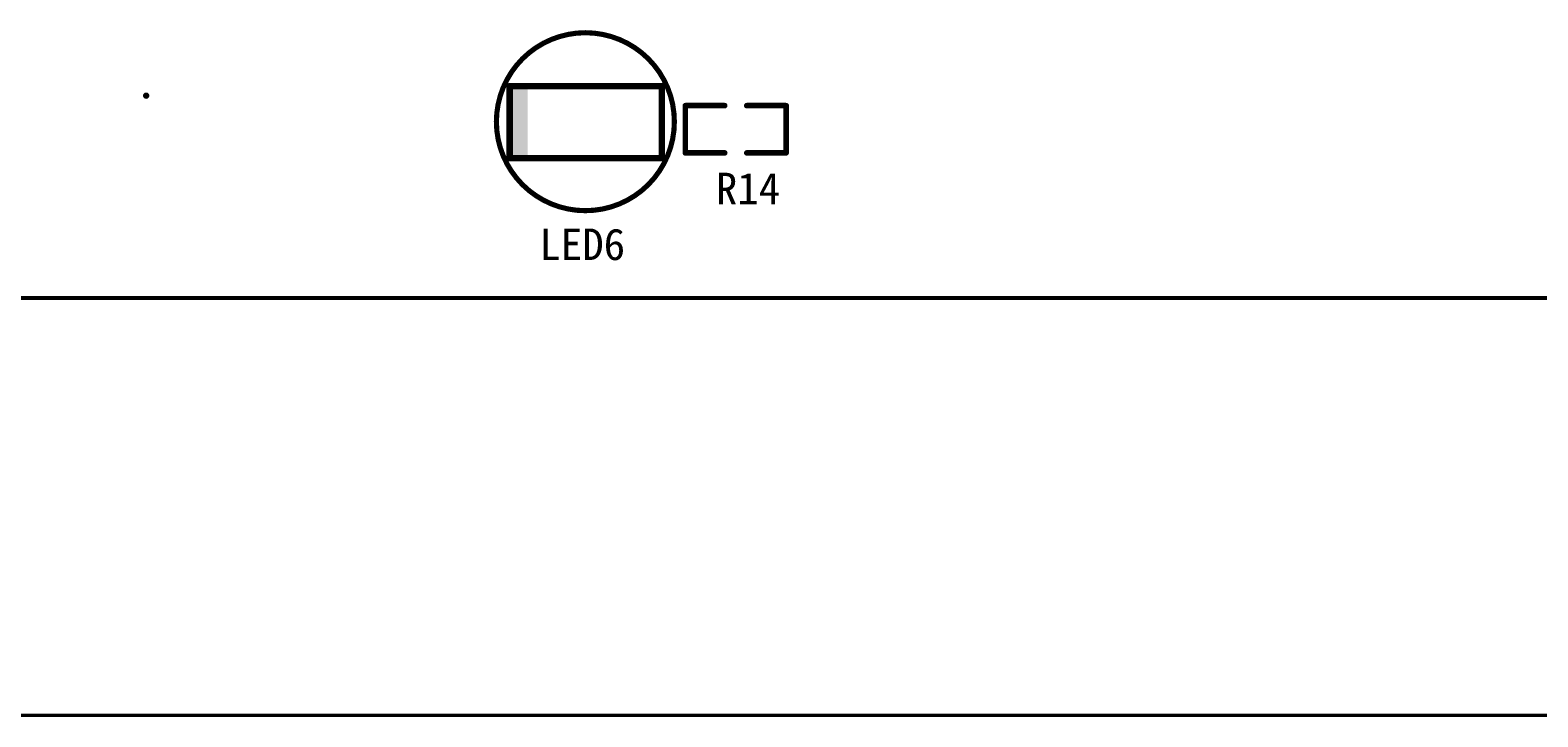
# Model space of a CAD drawing. Extents: x 780 to 1278, y 406 to 602.
# Drawn here: x 927.52 to 975.37, y 508.32 to 530.12 of the extents above; entities that cross this region are included whole.
import ezdxf

# ---------------------------------------------------------------- set-up
doc = ezdxf.new("R2010")
doc.units = 0
doc.header["$MEASUREMENT"] = 0
doc.layers.get('0').update_dxf_attribs({"linetype": 'CONTINUOUS'})
for name, color, linetype in [('BOTTOMOVERLAY', 7, 'CONTINUOUS'), ('KEEPOUTLAYER', 6, 'CONTINUOUS'), ('TOPOVERLAY', 7, 'CONTINUOUS')]:
    doc.layers.add(name, color=color, linetype=linetype)
doc.styles.get("Standard").update_dxf_attribs({"font": ''})
doc.styles.get('Standard').set_extended_font_data('SimSun')

# ---------------------------------------------------------------- blocks, each defined once
blk = doc.blocks.new('0805LED_88')
at = {"layer": 'TOPOVERLAY', "const_width": 0.203}
for points in [[(-2.591, -1.137), (-2.591, 1.149)], [(-2.591, 1.149), (-0.686, 1.149)], [(-0.686, 1.149), (0.33, 1.149)], [(0.33, 1.149), (2.235, 1.149)], [(2.235, -1.137), (2.235, 1.149)], [(-2.591, -1.137), (-0.686, -1.137)], [(-0.686, -1.137), (0.33, -1.137)], [(0.33, -1.137), (2.235, -1.137)]]:
    blk.add_lwpolyline(points, dxfattribs=at)
at = {"layer": 'TOPOVERLAY', "const_width": 0.102}
for points in [[(-2.642, 1.149, 1), (-2.54, 1.149, 1)], [(-2.642, 1.149, 1), (-2.54, 1.149, 1)], [(-0.737, 1.149, 1), (-0.635, 1.149, 1)], [(-0.737, 1.149, 1), (-0.635, 1.149, 1)], [(0.279, 1.149, 1), (0.381, 1.149, 1)], [(0.279, 1.149, 1), (0.381, 1.149, 1)], [(2.184, 1.149, 1), (2.286, 1.149, 1)], [(2.184, 1.149, 1), (2.286, 1.149, 1)], [(-2.642, -1.137, 1), (-2.54, -1.137, 1)], [(-2.642, -1.137, 1), (-2.54, -1.137, 1)], [(-0.737, -1.137, 1), (-0.635, -1.137, 1)], [(-0.737, -1.137, 1), (-0.635, -1.137, 1)], [(0.279, -1.137, 1), (0.381, -1.137, 1)], [(0.279, -1.137, 1), (0.381, -1.137, 1)], [(2.184, -1.137, 1), (2.286, -1.137, 1)], [(2.184, -1.137, 1), (2.286, -1.137, 1)]]:
    blk.add_lwpolyline(points, format="xyb", close=True, dxfattribs=at)
at = {"layer": 'TOPOVERLAY'}
blk.add_solid([(-2.575, -1.137), (-2.016, -1.137), (-2.575, 1.149), (-2.016, 1.149)], dxfattribs=at)
blk = doc.blocks.new('0603_111')
at = {"layer": 'TOPOVERLAY', "const_width": 0.178}
for points in [[(0.75, 1.6), (-0.75, 1.6)], [(-0.75, 0.35), (-0.75, 1.6)], [(0.75, 0.35), (0.75, 1.6)], [(-0.75, -1.6), (-0.75, -0.35)], [(0.75, -1.6), (0.75, -0.35)], [(0.75, -1.6), (-0.75, -1.6)]]:
    blk.add_lwpolyline(points, dxfattribs=at)
at = {"layer": 'TOPOVERLAY', "const_width": 0.0889}
for points in [[(-0.794, 1.6, 1), (-0.706, 1.6, 1)], [(-0.794, 1.6, 1), (-0.706, 1.6, 1)], [(0.706, 1.6, 1), (0.794, 1.6, 1)], [(0.706, 1.6, 1), (0.794, 1.6, 1)], [(-0.794, 0.35, 1), (-0.706, 0.35, 1)], [(0.706, 0.35, 1), (0.794, 0.35, 1)], [(-0.794, -0.35, 1), (-0.706, -0.35, 1)], [(0.706, -0.35, 1), (0.794, -0.35, 1)], [(-0.794, -1.6, 1), (-0.706, -1.6, 1)], [(-0.794, -1.6, 1), (-0.706, -1.6, 1)], [(0.706, -1.6, 1), (0.794, -1.6, 1)], [(0.706, -1.6, 1), (0.794, -1.6, 1)]]:
    blk.add_lwpolyline(points, format="xyb", close=True, dxfattribs=at)

msp = doc.modelspace()

# ---------------------------------------------------------------- linework, layer by layer
at = {"layer": 'BOTTOMOVERLAY', "const_width": 0.1}
msp.add_lwpolyline([(931.176, 528.08, 1), (931.226, 527.993, 1)], format="xyb", close=True, dxfattribs=at)
msp.add_lwpolyline([(931.176, 528.08, 1), (931.226, 527.993, 1)], format="xyb", close=True, dxfattribs=at)
at = {"layer": 'KEEPOUTLAYER'}
for points, const_width in [([(831.04, 521.611), (1166.04, 521.611)], 0.127), ([(1166.047, 508.372), (831.047, 508.372)], 0.1)]:
    msp.add_lwpolyline(points, dxfattribs=dict(at, const_width=const_width))
at = {"layer": 'TOPOVERLAY'}
for points, const_width in [([(947.982, 527.211, 1), (942.298, 527.211, 1)], 0.127), ([(947.946, 527.211, 1), (942.334, 527.211, 1)], 0.127), ([(942.266, 527.211, 1), (942.329, 527.211, 1)], 0.0635), ([(942.302, 527.211, 1), (942.365, 527.211, 1)], 0.0635), ([(947.914, 527.211, 1), (947.978, 527.211, 1)], 0.0635), ([(947.95, 527.211, 1), (948.014, 527.211, 1)], 0.0635)]:
    msp.add_lwpolyline(points, format="xyb", close=True, dxfattribs=dict(at, const_width=const_width))

# ---------------------------------------------------------------- block references
msp.add_blockref('0805LED_88', (945.329, 527.191))
at = {"rotation": 270}
msp.add_blockref('0603_111', (949.912, 526.971), dxfattribs=at)

# ---------------------------------------------------------------- texts
at = {"layer": 'TOPOVERLAY'}
for s, p in [('R14', (949.28, 524.591)), ('LED6', (943.68, 522.821))]:
    msp.add_text(s, height=1, rotation=360, dxfattribs=at).set_placement(p)

doc.saveas('drawing.dxf')
